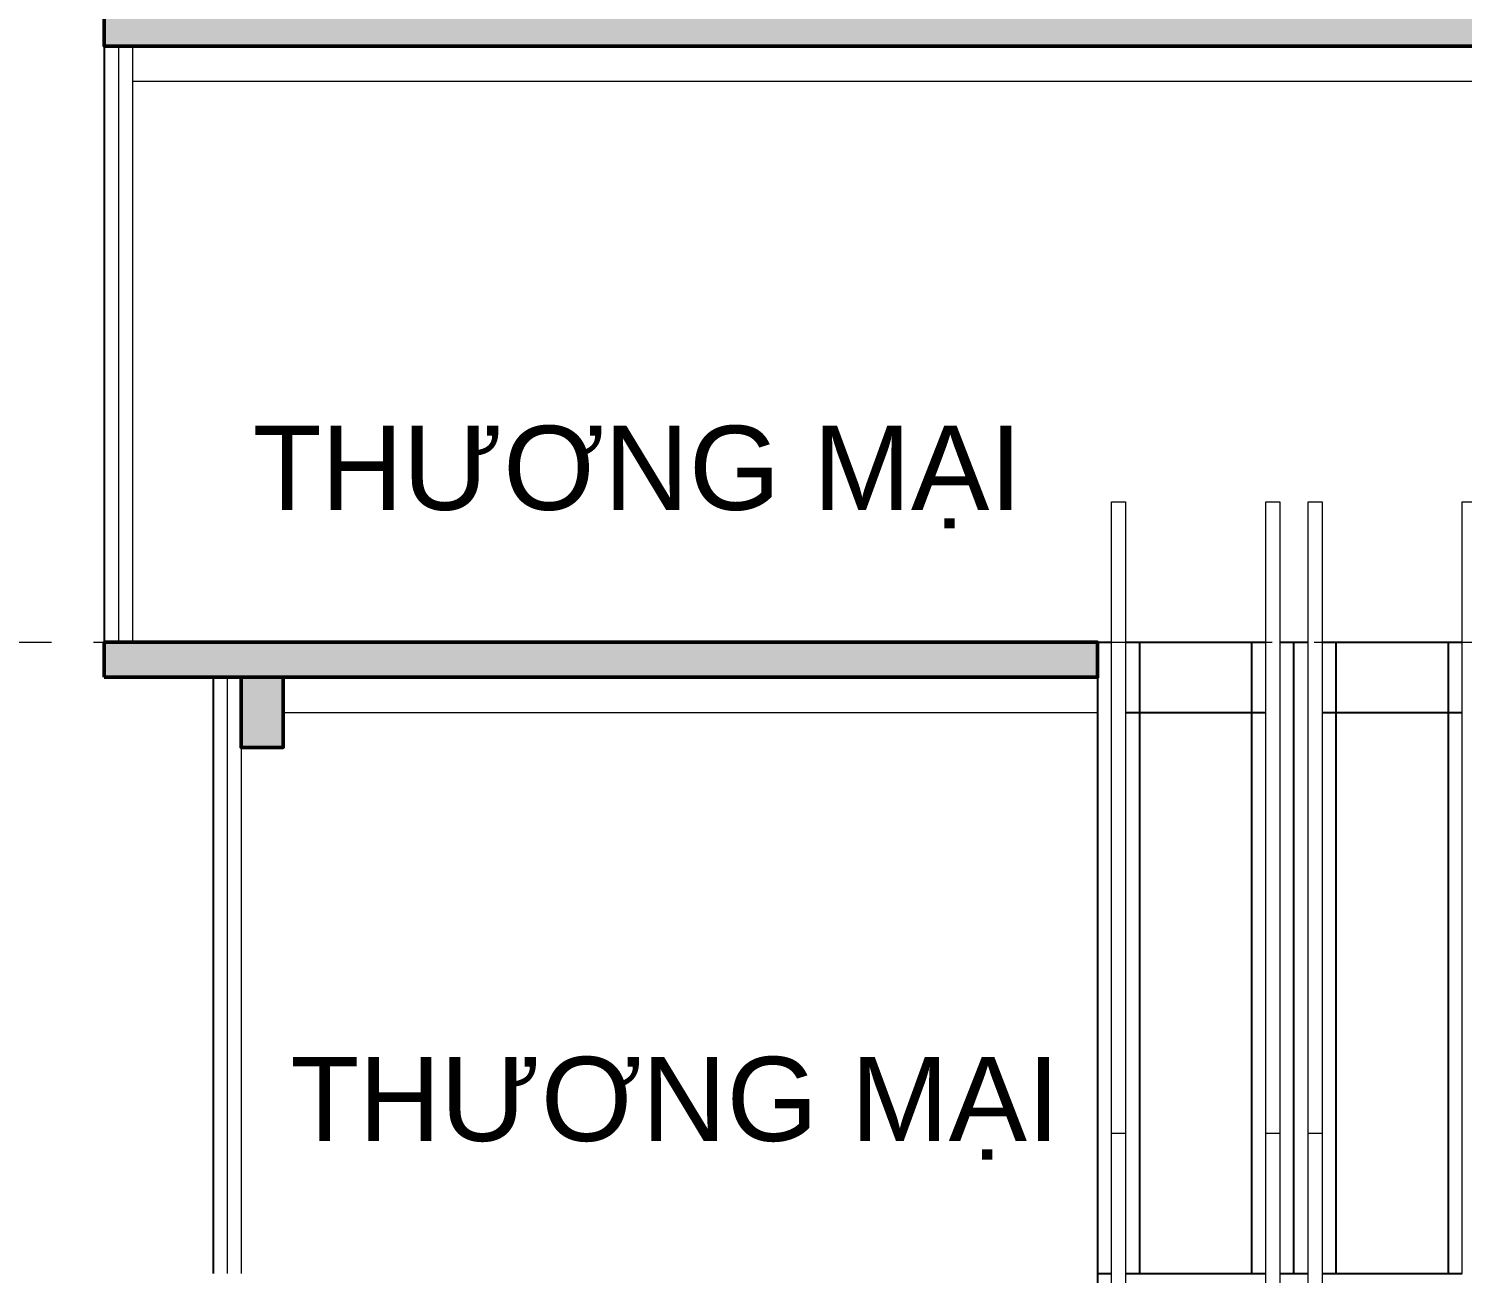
# Model space of a CAD drawing. Header units: millimetres. Extents: x 573003 to 1294762, y -9906 to 413061.
# Drawn here: x 656627 to 666847, y 28476 to 37351 of the extents above; entities that cross this region are included whole.
import ezdxf
from ezdxf.xclip import XClip

# ---------------------------------------------------------------- set-up
doc = ezdxf.new("R2010")
doc.units = ezdxf.units.MM
doc.header["$MEASUREMENT"] = 0
doc.linetypes.add('IMPORT-CE', pattern=[135, 90, -15, 15, -15])
for name, color, linetype in [('A-ANNO-ROOM', 50, 'Continuous'), ('A-FLOR-STRS', 1, 'Continuous'), ('A-WALL-PATT', 251, 'Continuous')]:
    doc.layers.add(name, color=color, linetype=linetype)
for name, color, linetype, lineweight in [('KT-Net cot', 2, 'Continuous', 50), ('KT-Net manh', 251, 'Continuous', 13), ('KT-Net thay', 7, 'Continuous', 25), ('KT-Net truc', 18, 'Continuous', 15)]:
    doc.layers.add(name, color=color, linetype=linetype, lineweight=lineweight)
doc.styles.add('HBA-Text', font='GOTHIC.TTF')

# ---------------------------------------------------------------- blocks, each defined once
blk = doc.blocks.new('Levels')
at = {"layer": 'KT-Net truc', "linetype": 'IMPORT-CE', "ltscale": 20, "elevation": 0}
blk.add_lwpolyline([(-7437.9, 18500), (6189, 18500)], dxfattribs=at)
blk = doc.blocks.new('A$C57226B7E')
at = {"layer": 'A-ANNO-ROOM', "ltscale": 800, "extrusion": (-2.94127e-05, 9.98611e-07, 1), "insert": (2658, 842, -5), "char_height": 600, "width": 6000, "attachment_point": 2, "text_direction": (1, 0, 2.9e-05), "style": 'HBA-Text'}
blk.add_mtext('TH{\\fArial|b0|i0|c0|p34;ƯƠNG MẠI}', dxfattribs=at)

msp = doc.modelspace()

# ---------------------------------------------------------------- hatches: boundary and pattern name
at = {"layer": 'A-WALL-PATT'}
h = msp.add_hatch(color=256, dxfattribs=at)
h.dxf.hatch_style = 1
h.paths.add_polyline_path([(657166.5, 37875.6), (657366.5, 37875.6), (657366.5, 37475.6), (658615.5, 37475.6), (658615.5, 37875.6), (658815.5, 37875.6), (658815.5, 37475.6), (679415.5, 37475.6), (679415.5, 37875.6), (679615.5, 37875.6), (679615.5, 37475.6), (680947.1, 37475.6), (680947.1, 37875.6), (681147.1, 37875.6), (681147.1, 37225.6), (657166.5, 37225.6)])
h = msp.add_hatch(color=256, dxfattribs=at)
h.dxf.hatch_style = 1
h.paths.add_polyline_path([(657166.5, 32725.6), (664246.4, 32725.6), (664246.4, 32975.6), (657166.5, 32975.6)])
h.paths.add_polyline_path([(667046.5, 32725.6), (679658.9, 32725.6), (679658.9, 32975.6), (667046.5, 32975.6)])
h = msp.add_hatch(color=256, dxfattribs=at)
h.dxf.hatch_style = 1
h.paths.add_polyline_path([(657166.5, 32725.6), (664246.4, 32725.6), (664246.4, 32975.6), (657166.5, 32975.6)])
h.paths.add_polyline_path([(667046.5, 32725.6), (681147.1, 32725.6), (681147.1, 32975.6), (667046.5, 32975.6)])
h = msp.add_hatch(color=256, dxfattribs=at)
h.dxf.hatch_style = 1
h.paths.add_polyline_path([(658141.9, 32725.6), (658441.9, 32725.6), (658441.9, 32225.6), (658141.9, 32225.6)])
h.paths.add_polyline_path([(679908.9, 32725.6), (680208.9, 32725.6), (680208.9, 32225.6), (679908.9, 32225.6)])

# ---------------------------------------------------------------- linework, layer by layer
at = {"layer": 'A-FLOR-STRS'}
for p, q in [((664246.4, 32975.6, 0), (664246.4, 14215.8, 0)), ((664246.4, 32975.6, 0), (664346.4, 32975.6, 0)), ((664246.4, 32975.6, 0), (664346.4, 32975.6, 0)), ((664446.4, 32975.6, 0), (665446.5, 32975.6, 0)), ((664446.4, 32975.6, 0), (665446.5, 32975.6, 0)), ((664546.4, 32975.6, 0), (664546.4, 28475.6, 0)), ((664546.4, 32975.6, 0), (664546.4, 28475.6, 0)), ((665346.5, 28475.6, 0), (665346.5, 32975.6, 0)), ((665346.5, 28475.6, 0), (665346.5, 32975.6, 0)), ((665646.5, 28475.6, 0), (665646.5, 32975.6, 0)), ((665646.5, 28475.6, 0), (665646.5, 32975.6, 0)), ((665846.5, 32975.6, 0), (666846.5, 32975.6, 0)), ((665846.5, 32975.6, 0), (666846.5, 32975.6, 0)), ((665946.5, 28475.6, 0), (665946.5, 32975.6, 0)), ((665946.5, 28475.6, 0), (665946.5, 32975.6, 0)), ((666746.5, 32975.6, 0), (666746.5, 28475.6, 0)), ((666746.5, 32975.6, 0), (666746.5, 28475.6, 0)), ((664446.4, 32475.6, 0), (665446.5, 32475.6, 0)), ((665846.5, 32475.6, 0), (666846.5, 32475.6, 0)), ((664246.4, 28475.6, 0), (664346.4, 28475.6, 0)), ((664246.4, 28475.6, 0), (664346.4, 28475.6, 0)), ((664446.4, 28475.6, 0), (665446.5, 28475.6, 0)), ((664446.4, 28475.6, 0), (665446.5, 28475.6, 0)), ((665846.5, 28475.6, 0), (666846.5, 28475.6, 0)), ((665846.5, 28475.6, 0), (666846.5, 28475.6, 0))]:
    msp.add_line(p, q, dxfattribs=at)
at = {"layer": 'A-FLOR-STRS', "elevation": 0}
for points in [[(665546.5, 32975.6), (665746.5, 32975.6)], [(665546.5, 32975.6), (665746.5, 32975.6)], [(665546.5, 28475.6), (665746.5, 28475.6)], [(665546.5, 28475.6), (665746.5, 28475.6)]]:
    msp.add_lwpolyline(points, dxfattribs=at)
at = {"layer": 'KT-Net cot', "elevation": 0}
for points in [[(657166.5, 37875.6), (657366.5, 37875.6), (657366.5, 37475.6), (658615.5, 37475.6), (658615.5, 37875.6), (658815.5, 37875.6), (658815.5, 37475.6), (679415.5, 37475.6), (679415.5, 37875.6), (679615.5, 37875.6), (679615.5, 37475.6), (680947.1, 37475.6), (680947.1, 37875.6), (681147.1, 37875.6), (681147.1, 37225.6), (657166.5, 37225.6)], [(657166.5, 32725.6), (664246.4, 32725.6), (664246.4, 32975.6), (657166.5, 32975.6)], [(657166.5, 32725.6), (664246.4, 32725.6), (664246.4, 32975.6), (657166.5, 32975.6)], [(658141.9, 32725.6), (658441.9, 32725.6), (658441.9, 32225.6), (658141.9, 32225.6)]]:
    msp.add_lwpolyline(points, close=True, dxfattribs=at)
at = {"layer": 'KT-Net manh'}
for p, q in [((657266.5, 37225.6, 0), (657266.5, 32975.6, 0)), ((657366.5, 37225.6, 0), (657366.5, 32975.6, 0)), ((658041.9, 32725.6, 0), (658041.9, 28475.6, 0)), ((658141.9, 32725.6, 0), (658141.9, 28475.6, 0))]:
    msp.add_line(p, q, dxfattribs=at)
at = {"layer": 'KT-Net manh', "ltscale": 1500}
for p, q in [((657366.5, 36975.6, 0), (680947.1, 36975.6, 0)), ((658441.9, 32475.6, 0), (664246.4, 32475.6, 0))]:
    msp.add_line(p, q, dxfattribs=at)
at = {"layer": 'KT-Net manh', "ltscale": 1500, "elevation": 0}
for points in [[(664346.4, 28475.6), (664346.4, 33975.6), (664446.4, 33975.6), (664446.4, 28475.6)], [(664346.4, 28475.6), (664346.4, 33975.6), (664446.4, 33975.6), (664446.4, 28475.6)], [(665446.5, 28475.6), (665446.5, 33975.6), (665546.5, 33975.6), (665546.5, 28475.6)], [(665446.5, 28475.6), (665446.5, 33975.6), (665546.5, 33975.6), (665546.5, 28475.6)], [(665746.5, 28475.6), (665746.5, 33975.6), (665846.5, 33975.6), (665846.5, 28475.6)], [(665746.5, 28475.6), (665746.5, 33975.6), (665846.5, 33975.6), (665846.5, 28475.6)], [(666846.5, 28475.6), (666846.5, 33975.6), (666946.5, 33975.6), (666946.5, 28475.6)], [(664346.4, 23975.6), (664346.4, 29475.6), (664446.4, 29475.6), (664446.4, 23975.6)], [(665446.5, 23975.6), (665446.5, 29475.6), (665546.5, 29475.6), (665546.5, 23975.6)], [(665746.5, 23975.6), (665746.5, 29475.6), (665846.5, 29475.6), (665846.5, 23975.6)]]:
    msp.add_lwpolyline(points, dxfattribs=at)
at = {"layer": 'KT-Net thay'}
for p, q in [((657166.5, 37225.6, 0), (657166.5, 32975.6, 0)), ((657941.9, 32725.6, 0), (657941.9, 28475.6, 0))]:
    msp.add_line(p, q, dxfattribs=at)
at = {"layer": 'KT-Net truc', "linetype": 'IMPORT-CE', "ltscale": 20}
msp.add_line((573990.5, 32975.6, 0), (690764.9, 32975.6, 0), dxfattribs=at)

# ---------------------------------------------------------------- block references
at = {"layer": 'A-WALL-PATT'}
ref = msp.add_blockref('Levels', (653502.6, 14475.6, 0), dxfattribs=at)
XClip(ref).set_block_clipping_path([(-19282.2316047037, -19213.4142947759), (-1742.8393161013, 140216.6709211473)])
at = {"layer": 'KT-Net truc'}
for p in [(658308.3, 33677.2, 5), (658576.7, 29177.2, 5)]:
    msp.add_blockref('A$C57226B7E', p, dxfattribs=at)

doc.saveas('drawing.dxf')
